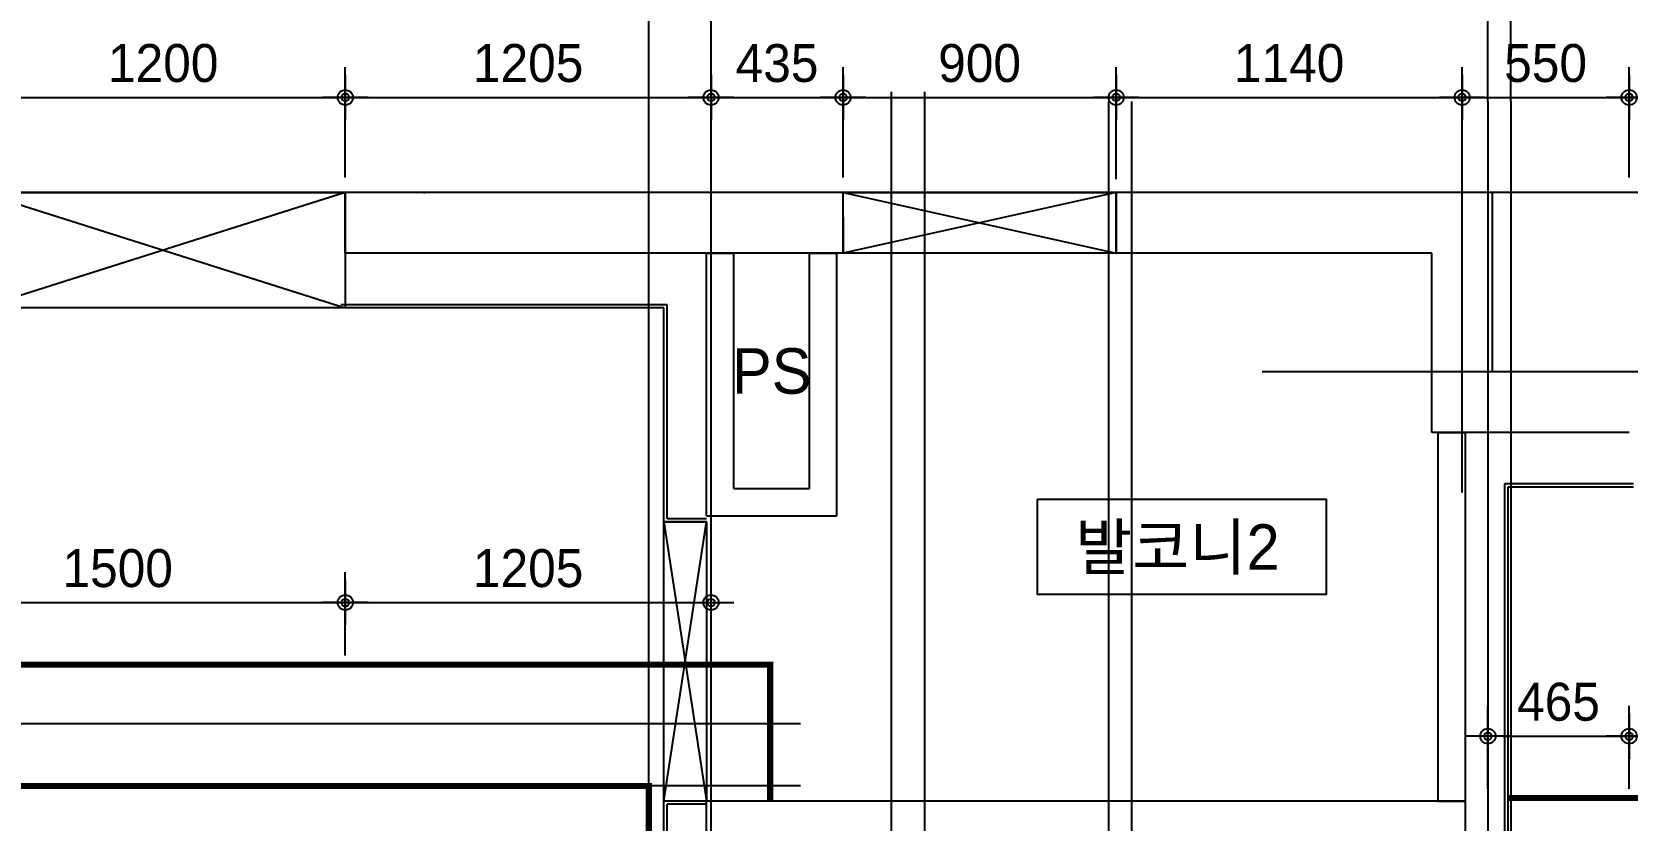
# Model space of a CAD drawing. Header units: millimetres. Extents: x 0 to 92204, y -190080 to 23760.
# Drawn here: x 76532 to 81788, y -114138 to -111541 of the extents above; entities that cross this region are included whole.
import ezdxf
from ezdxf.enums import TextEntityAlignment as Align
from ezdxf.xclip import XClip

# ---------------------------------------------------------------- set-up
doc = ezdxf.new("R2010")
doc.units = ezdxf.units.MM
doc.header["$LTSCALE"] = 100
doc.header["$XCLIPFRAME"] = 0
for name, pattern in [('AUDIT_D_220706163347-0', [0]), ('CEN', [62, 60, -1, 0, -1]), ('HIDDEN', [9.525, 6.35, -3.175])]:
    doc.linetypes.add(name, pattern=pattern)
doc.layers.get('defpoints').update_dxf_attribs({"color": 139})
for name, color, linetype in [('AA-XXXX-DIMS', 7, 'Continuous'), ('CEN_CON', 1, 'CEN'), ('CEN_WALL', 12, 'CEN'), ('CONC', 2, 'Continuous'), ('DIM', 7, 'AUDIT_D_220706163347-0'), ('ELE3_CON', 7, 'Continuous'), ('MC', 135, 'Continuous'), ('ROM', 7, 'AUDIT_D_220706163347-0'), ('WAL', 3, 'Continuous'), ('WAL_DRY', 7, 'Continuous'), ('실명', 3, 'AUDIT_D_220706163347-0'), ('실명박스', 7, 'AUDIT_D_220706163347-0'), ('창호-open', 4, 'Continuous'), ('확장', 8, 'HIDDEN')]:
    doc.layers.add(name, color=color, linetype=linetype)
doc.layers.add('AA-XXXX-MC', color=153, linetype='AUDIT_D_220706163347-0', plot=False)
doc.layers.add('Defpoint', color=135, linetype='Continuous', plot=False)
doc.styles.add('HAUD01', font='Dotum.ttf')
doc.styles.add('돋움', font='Dotum.ttf')
doc.dimstyles.new('내부100', dxfattribs={"dimscale": 50, "dimtxt": 2.5, "dimasz": 1, "dimexe": 2, "dimexo": 1, "dimgap": 1, "dimtad": 1, "dimdec": 0, "dimzin": 0, "dimdsep": 46, "dimtxsty": '돋움', "dimblk1": 'DIMDOT', "dimblk2": 'DIMDOT', "dimsah": 1, "dimcen": 0.09, "dimdle": 2, "dimclrd": 7, "dimclre": 7, "dimclrt": 3, "dimadec": 0, "dimazin": 0, "dimtfac": 1, "dimtdec": 0, "dimtix": 1, "dimtmove": 2, "dimatfit": 3, "dimldrblk": 'DIMDOT', "dimfxl": 1, "dimtolj": 1, "dimtzin": 0, "dimarcsym": 0})

# ---------------------------------------------------------------- blocks, each defined once
blk = doc.blocks.new('WIN_900_단창2')
at = {"layer": 'Defpoint'}
for p, q in [((-15, 120), (-15, 0)), ((885, 120), (885, 0))]:
    blk.add_line(p, q, dxfattribs=at)
blk = doc.blocks.new('U-121A(확장)1', base_point=(300293.2, -148733.3))
at = {"layer": 'CEN_CON'}
for p, q in [((324813.2, -149000.8), (324813.2, -138365.8)), ((324813.2, -149033.3), (324813.2, -138398.3)), ((326583.2, -139686.6), (326583.2, -138398.3)), ((329263.2, -138698.3), (319423.2, -138698.3)), ((329263.2, -139288.3), (325923.9, -139288.3))]:
    blk.add_line(p, q, dxfattribs=at)
at = {"layer": 'CEN_WALL'}
for p, q in [((324108.2, -141193.3), (324108.2, -138398.3)), ((325418.2, -138398.3), (325418.2, -142103.3)), ((326668.2, -138398.3), (326668.2, -143653.3)), ((324403.2, -140448.3), (320203.2, -140448.3))]:
    blk.add_line(p, q, dxfattribs=at)
at = {"layer": 'CONC'}
for p, q in [((322903.2, -138898.3), (322903.2, -138698.3)), ((324543.2, -138698.3), (322903.2, -138698.3)), ((324543.2, -138898.3), (324543.2, -138698.3)), ((326683.2, -138698.3), (325443.2, -138698.3)), ((325443.2, -138898.3), (325443.2, -138698.3)), ((326683.2, -139288.3), (326683.2, -138698.3)), ((324543.2, -138898.3), (322903.2, -138898.3)), ((326483.2, -138898.3), (325443.2, -138898.3)), ((326483.2, -139488.3), (326483.2, -138898.3)), ((327133.2, -139288.3), (326683.2, -139288.3)), ((327133.2, -139488.3), (326483.2, -139488.3)), ((326593.2, -140703.3), (324093.2, -140703.3)), ((324093.2, -140903.3), (324093.2, -140703.3)), ((326593.2, -140703.3), (326593.2, -140903.3))]:
    blk.add_line(p, q, dxfattribs=at)
at = {"layer": 'ELE3_CON'}
for p, q in [((321703.2, -138698.3), (322903.2, -138698.3)), ((324543.2, -138698.3), (325443.2, -138698.3))]:
    blk.add_line(p, q, dxfattribs=at)
at = {"layer": 'MC'}
for p, q in [((324703.2, -149000.8), (324703.2, -138365.8)), ((323903.2, -141193.3), (323903.2, -138398.3)), ((324703.2, -149033.3), (324703.2, -138398.3)), ((325493.2, -138398.3), (325493.2, -142103.3)), ((326743.2, -138398.3), (326743.2, -143653.3)), ((324403.2, -140653.3), (320203.2, -140653.3))]:
    blk.add_line(p, q, dxfattribs=at)
at = {"layer": 'WAL'}
for p, q in [((324093.2, -139763.3), (324093.2, -138898.3)), ((324183.2, -139673.3), (324183.2, -138898.3)), ((324433.2, -139673.3), (324433.2, -138898.3)), ((324523.2, -139763.3), (324523.2, -138898.3)), ((326503.2, -139488.3), (326503.2, -140703.3)), ((326593.2, -139488.3), (326593.2, -140703.3)), ((324183.2, -139673.3), (324433.2, -139673.3)), ((324093.2, -139763.3), (324523.2, -139763.3))]:
    blk.add_line(p, q, dxfattribs=at)
at = {"layer": 'WAL', "ltscale": 100}
for p, q in [((324093.2, -138898.3), (324183.2, -138898.3)), ((324433.2, -138898.3), (324523.2, -138898.3)), ((326503.2, -139488.3), (326593.2, -139488.3)), ((326503.2, -140703.3), (326593.2, -140703.3))]:
    blk.add_line(p, q, dxfattribs=at)
at = {"layer": 'WAL_DRY'}
for p, q in [((323963.2, -139068.3), (322888.2, -139068.3)), ((323953.2, -139078.3), (322888.2, -139078.3)), ((323953.2, -139783.3), (323953.2, -139078.3)), ((323963.2, -139773.3), (323963.2, -139068.3)), ((326723.2, -139658.3), (326723.2, -141063.3)), ((327148.2, -139658.3), (326723.2, -139658.3)), ((326733.2, -139668.3), (326733.2, -141063.3)), ((327148.2, -139668.3), (326733.2, -139668.3)), ((324093.2, -139783.3), (323953.2, -139783.3)), ((324093.2, -139773.3), (323963.2, -139773.3)), ((323953.2, -141083.3), (323953.2, -140703.3)), ((324093.2, -140703.3), (323953.2, -140703.3)), ((324093.2, -140713.3), (323963.2, -140713.3)), ((323963.2, -141073.3), (323963.2, -140713.3))]:
    blk.add_line(p, q, dxfattribs=at)
at = {"layer": '확장', "ltscale": 0.5, "const_width": 20, "flags": 128}
for points in [[(324303.2, -140703.3), (324303.2, -140253.3), (320693.2, -140253.3)], [(323953.2, -141093.3), (323903.2, -141093.3), (323903.2, -140653.3), (320693.2, -140653.3)], [(328533.2, -140693.3), (326733.2, -140693.3)]]:
    blk.add_lwpolyline(points, dxfattribs=at)
at = {"xscale": -1}
blk.add_blockref('WIN_900_단창2', (325428.2, -138898.3), dxfattribs=at)
blk = doc.blocks.new('DIMDOT')
at = {"layer": 'AA-XXXX-DIMS'}
for p, q in [((0, -1.5), (0, 1.5)), ((-1.5, 0), (1.5, 0))]:
    blk.add_line(p, q, dxfattribs=at)
for radius in [0.5, 0.25]:
    blk.add_circle((0, 0), radius, dxfattribs=at)
blk = doc.blocks.new('*D1258')
at = {"layer": 'defpoints', "color": 0, "transparency": 16777216}
for p in [(77564.5, -111757.4), (76364.5, -112070.9), (77564.5, -112070.9)]:
    blk.add_point(p, dxfattribs=at)
at = {"layer": 'DIM', "color": 7, "lineweight": -2, "transparency": 16777216}
for p, q in [((76364.5, -112020.9), (76364.5, -111657.4)), ((77564.5, -112020.9), (77564.5, -111657.4)), ((76414.5, -111757.4), (77514.5, -111757.4))]:
    blk.add_line(p, q, dxfattribs=at)
at = {"layer": 'DIM', "color": 7, "lineweight": -2, "transparency": 16777216, "xscale": 50, "yscale": 50, "zscale": 50, "rotation": 180}
blk.add_blockref('DIMDOT', (76364.5, -111757.4), dxfattribs=at)
at = {"layer": 'DIM', "color": 7, "lineweight": -2, "transparency": 16777216, "xscale": 50, "yscale": 50, "zscale": 50}
blk.add_blockref('DIMDOT', (77564.5, -111757.4), dxfattribs=at)
at = {"layer": 'DIM', "color": 3, "transparency": 16777216, "insert": (76964.5, -111644.8), "char_height": 125, "attachment_point": 5, "style": '돋움'}
blk.add_mtext('\\A1;1200', dxfattribs=at)
blk = doc.blocks.new('*D1259')
at = {"layer": 'defpoints', "color": 0, "transparency": 16777216}
for p in [(78769.5, -111757.4), (77564.5, -112070.9), (78769.5, -112070.9)]:
    blk.add_point(p, dxfattribs=at)
at = {"layer": 'DIM', "color": 7, "lineweight": -2, "transparency": 16777216}
for p, q in [((77564.5, -112020.9), (77564.5, -111657.4)), ((78769.5, -112020.9), (78769.5, -111657.4)), ((77614.5, -111757.4), (78719.5, -111757.4))]:
    blk.add_line(p, q, dxfattribs=at)
at = {"layer": 'DIM', "color": 7, "lineweight": -2, "transparency": 16777216, "xscale": 50, "yscale": 50, "zscale": 50, "rotation": 180}
blk.add_blockref('DIMDOT', (77564.5, -111757.4), dxfattribs=at)
at = {"layer": 'DIM', "color": 7, "lineweight": -2, "transparency": 16777216, "xscale": 50, "yscale": 50, "zscale": 50}
blk.add_blockref('DIMDOT', (78769.5, -111757.4), dxfattribs=at)
at = {"layer": 'DIM', "color": 3, "transparency": 16777216, "insert": (78167, -111644.8), "char_height": 125, "attachment_point": 5, "style": '돋움'}
blk.add_mtext('\\A1;1205', dxfattribs=at)
blk = doc.blocks.new('*D1260')
at = {"layer": 'defpoints', "color": 0, "transparency": 16777216}
for p in [(79204.5, -111757.4), (78769.5, -112070.9), (79204.5, -112070.9)]:
    blk.add_point(p, dxfattribs=at)
at = {"layer": 'DIM', "color": 7, "lineweight": -2, "transparency": 16777216}
for p, q in [((78769.5, -112020.9), (78769.5, -111657.4)), ((79204.5, -112020.9), (79204.5, -111657.4)), ((78819.5, -111757.4), (79154.5, -111757.4))]:
    blk.add_line(p, q, dxfattribs=at)
at = {"layer": 'DIM', "color": 7, "lineweight": -2, "transparency": 16777216, "xscale": 50, "yscale": 50, "zscale": 50, "rotation": 180}
blk.add_blockref('DIMDOT', (78769.5, -111757.4), dxfattribs=at)
at = {"layer": 'DIM', "color": 7, "lineweight": -2, "transparency": 16777216, "xscale": 50, "yscale": 50, "zscale": 50}
blk.add_blockref('DIMDOT', (79204.5, -111757.4), dxfattribs=at)
at = {"layer": 'DIM', "color": 3, "transparency": 16777216, "insert": (78987, -111644.8), "char_height": 125, "attachment_point": 5, "style": '돋움'}
blk.add_mtext('\\A1;435', dxfattribs=at)
blk = doc.blocks.new('*D1261')
at = {"layer": 'defpoints', "color": 0, "transparency": 16777216}
for p in [(80104.5, -111757.4), (79204.5, -112070.9), (80104.5, -112076.4)]:
    blk.add_point(p, dxfattribs=at)
at = {"layer": 'DIM', "color": 7, "lineweight": -2, "transparency": 16777216}
for p, q in [((79204.5, -112020.9), (79204.5, -111657.4)), ((80104.5, -112026.4), (80104.5, -111657.4)), ((79254.5, -111757.4), (80054.5, -111757.4))]:
    blk.add_line(p, q, dxfattribs=at)
at = {"layer": 'DIM', "color": 7, "lineweight": -2, "transparency": 16777216, "xscale": 50, "yscale": 50, "zscale": 50, "rotation": 180}
blk.add_blockref('DIMDOT', (79204.5, -111757.4), dxfattribs=at)
at = {"layer": 'DIM', "color": 7, "lineweight": -2, "transparency": 16777216, "xscale": 50, "yscale": 50, "zscale": 50}
blk.add_blockref('DIMDOT', (80104.5, -111757.4), dxfattribs=at)
at = {"layer": 'DIM', "color": 3, "transparency": 16777216, "insert": (79654.5, -111644.8), "char_height": 125, "attachment_point": 5, "style": '돋움'}
blk.add_mtext('\\A1;900', dxfattribs=at)
blk = doc.blocks.new('*D1262')
at = {"layer": 'defpoints', "color": 0, "transparency": 16777216}
for p in [(81244.5, -111757.4), (80104.5, -112076.4), (81244.5, -112070.9)]:
    blk.add_point(p, dxfattribs=at)
at = {"layer": 'DIM', "color": 7, "lineweight": -2, "transparency": 16777216}
for p, q in [((80104.5, -112026.4), (80104.5, -111657.4)), ((81244.5, -112020.9), (81244.5, -111657.4)), ((80154.5, -111757.4), (81194.5, -111757.4))]:
    blk.add_line(p, q, dxfattribs=at)
at = {"layer": 'DIM', "color": 7, "lineweight": -2, "transparency": 16777216, "xscale": 50, "yscale": 50, "zscale": 50, "rotation": 180}
blk.add_blockref('DIMDOT', (80104.5, -111757.4), dxfattribs=at)
at = {"layer": 'DIM', "color": 7, "lineweight": -2, "transparency": 16777216, "xscale": 50, "yscale": 50, "zscale": 50}
blk.add_blockref('DIMDOT', (81244.5, -111757.4), dxfattribs=at)
at = {"layer": 'DIM', "color": 3, "transparency": 16777216, "insert": (80674.5, -111644.8), "char_height": 125, "attachment_point": 5, "style": '돋움'}
blk.add_mtext('\\A1;1140', dxfattribs=at)
blk = doc.blocks.new('*D1263')
at = {"layer": 'defpoints', "color": 0, "transparency": 16777216}
for p in [(81794.5, -111757.4), (81244.5, -112070.9), (81794.5, -112070.9)]:
    blk.add_point(p, dxfattribs=at)
at = {"layer": 'DIM', "color": 7, "lineweight": -2, "transparency": 16777216}
for p, q in [((81244.5, -112020.9), (81244.5, -111657.4)), ((81794.5, -112020.9), (81794.5, -111657.4)), ((81294.5, -111757.4), (81744.5, -111757.4))]:
    blk.add_line(p, q, dxfattribs=at)
at = {"layer": 'DIM', "color": 7, "lineweight": -2, "transparency": 16777216, "xscale": 50, "yscale": 50, "zscale": 50, "rotation": 180}
blk.add_blockref('DIMDOT', (81244.5, -111757.4), dxfattribs=at)
at = {"layer": 'DIM', "color": 7, "lineweight": -2, "transparency": 16777216, "xscale": 50, "yscale": 50, "zscale": 50}
blk.add_blockref('DIMDOT', (81794.5, -111757.4), dxfattribs=at)
at = {"layer": 'DIM', "color": 3, "transparency": 16777216, "insert": (81519.5, -111644.8), "char_height": 125, "attachment_point": 5, "style": '돋움'}
blk.add_mtext('\\A1;550', dxfattribs=at)
blk = doc.blocks.new('*D1264')
at = {"layer": 'defpoints', "color": 0, "transparency": 16777216}
for p in [(82794.5, -111757.4), (81794.5, -112070.9), (82794.5, -112070.9)]:
    blk.add_point(p, dxfattribs=at)
at = {"layer": 'DIM', "color": 7, "lineweight": -2, "transparency": 16777216}
for p, q in [((81794.5, -112020.9), (81794.5, -111657.4)), ((82794.5, -112020.9), (82794.5, -111657.4)), ((81844.5, -111757.4), (82744.5, -111757.4))]:
    blk.add_line(p, q, dxfattribs=at)
at = {"layer": 'DIM', "color": 7, "lineweight": -2, "transparency": 16777216, "xscale": 50, "yscale": 50, "zscale": 50, "rotation": 180}
blk.add_blockref('DIMDOT', (81794.5, -111757.4), dxfattribs=at)
at = {"layer": 'DIM', "color": 7, "lineweight": -2, "transparency": 16777216, "xscale": 50, "yscale": 50, "zscale": 50}
blk.add_blockref('DIMDOT', (82794.5, -111757.4), dxfattribs=at)
at = {"layer": 'DIM', "color": 3, "transparency": 16777216, "insert": (82294.5, -111644.8), "char_height": 125, "attachment_point": 5, "style": '돋움'}
blk.add_mtext('\\A1;1000', dxfattribs=at)
blk = doc.blocks.new('*D1267')
at = {"layer": 'defpoints', "color": 0, "transparency": 16777216}
for p in [(77564.5, -113421.5), (76064.5, -113645.9), (77564.5, -113645.9)]:
    blk.add_point(p, dxfattribs=at)
at = {"layer": 'DIM', "color": 7, "lineweight": -2, "transparency": 16777216}
for p, q in [((76064.5, -113595.9), (76064.5, -113321.5)), ((77564.5, -113595.9), (77564.5, -113321.5)), ((76114.5, -113421.5), (77514.5, -113421.5))]:
    blk.add_line(p, q, dxfattribs=at)
at = {"layer": 'DIM', "color": 7, "lineweight": -2, "transparency": 16777216, "xscale": 50, "yscale": 50, "zscale": 50, "rotation": 180}
blk.add_blockref('DIMDOT', (76064.5, -113421.5), dxfattribs=at)
at = {"layer": 'DIM', "color": 7, "lineweight": -2, "transparency": 16777216, "xscale": 50, "yscale": 50, "zscale": 50}
blk.add_blockref('DIMDOT', (77564.5, -113421.5), dxfattribs=at)
at = {"layer": 'DIM', "color": 3, "transparency": 16777216, "insert": (76814.5, -113309), "char_height": 125, "attachment_point": 5, "style": '돋움'}
blk.add_mtext('\\A1;1500', dxfattribs=at)
blk = doc.blocks.new('*D1268')
at = {"layer": 'defpoints', "color": 0, "transparency": 16777216}
for p in [(78769.5, -113421.5), (77564.5, -113645.9), (78769.5, -113645.9)]:
    blk.add_point(p, dxfattribs=at)
at = {"layer": 'DIM', "color": 7, "lineweight": -2, "transparency": 16777216}
for p, q in [((77564.5, -113595.9), (77564.5, -113321.5)), ((78769.5, -113595.9), (78769.5, -113321.5)), ((77614.5, -113421.5), (78719.5, -113421.5))]:
    blk.add_line(p, q, dxfattribs=at)
at = {"layer": 'DIM', "color": 7, "lineweight": -2, "transparency": 16777216, "xscale": 50, "yscale": 50, "zscale": 50, "rotation": 180}
blk.add_blockref('DIMDOT', (77564.5, -113421.5), dxfattribs=at)
at = {"layer": 'DIM', "color": 7, "lineweight": -2, "transparency": 16777216, "xscale": 50, "yscale": 50, "zscale": 50}
blk.add_blockref('DIMDOT', (78769.5, -113421.5), dxfattribs=at)
at = {"layer": 'DIM', "color": 3, "transparency": 16777216, "insert": (78167, -113309), "char_height": 125, "attachment_point": 5, "style": '돋움'}
blk.add_mtext('\\A1;1205', dxfattribs=at)
blk = doc.blocks.new('*D1269')
at = {"layer": 'defpoints', "color": 0, "transparency": 16777216}
for p in [(81794.5, -113861.9), (81329.5, -114085.9), (81794.5, -114085.9)]:
    blk.add_point(p, dxfattribs=at)
at = {"layer": 'DIM', "color": 7, "lineweight": -2, "transparency": 16777216}
for p, q in [((81329.5, -114035.9), (81329.5, -113761.9)), ((81794.5, -114035.9), (81794.5, -113761.9)), ((81379.5, -113861.9), (81744.5, -113861.9))]:
    blk.add_line(p, q, dxfattribs=at)
at = {"layer": 'DIM', "color": 7, "lineweight": -2, "transparency": 16777216, "xscale": 50, "yscale": 50, "zscale": 50, "rotation": 180}
blk.add_blockref('DIMDOT', (81329.5, -113861.9), dxfattribs=at)
at = {"layer": 'DIM', "color": 7, "lineweight": -2, "transparency": 16777216, "xscale": 50, "yscale": 50, "zscale": 50}
blk.add_blockref('DIMDOT', (81794.5, -113861.9), dxfattribs=at)
at = {"layer": 'DIM', "color": 3, "transparency": 16777216, "insert": (81562, -113749.3), "char_height": 125, "attachment_point": 5, "style": '돋움'}
blk.add_mtext('\\A1;465', dxfattribs=at)
blk = doc.blocks.new('*D1234')
at = {"layer": 'defpoints', "color": 0, "transparency": 16777216}
for p in [(82794.5, -113861.9), (81794.5, -114085.9), (82794.5, -114085.9)]:
    blk.add_point(p, dxfattribs=at)
at = {"layer": 'DIM', "color": 7, "lineweight": -2, "transparency": 16777216}
for p, q in [((81794.5, -114035.9), (81794.5, -113761.9)), ((82794.5, -114035.9), (82794.5, -113761.9)), ((81844.5, -113861.9), (82744.5, -113861.9))]:
    blk.add_line(p, q, dxfattribs=at)
at = {"layer": 'DIM', "color": 7, "lineweight": -2, "transparency": 16777216, "xscale": 50, "yscale": 50, "zscale": 50, "rotation": 180}
blk.add_blockref('DIMDOT', (81794.5, -113861.9), dxfattribs=at)
at = {"layer": 'DIM', "color": 7, "lineweight": -2, "transparency": 16777216, "xscale": 50, "yscale": 50, "zscale": 50}
blk.add_blockref('DIMDOT', (82794.5, -113861.9), dxfattribs=at)
at = {"layer": 'DIM', "color": 3, "transparency": 16777216, "insert": (82294.5, -113749.3), "char_height": 125, "attachment_point": 5, "style": '돋움'}
blk.add_mtext('\\A1;1000', dxfattribs=at)

msp = doc.modelspace()

# ---------------------------------------------------------------- linework, layer by layer
at = {"layer": 'AA-XXXX-MC'}
for p, q in [((78564.5, -111770.9), (78564.5, -109030.9)), ((81404.5, -111770.9), (81404.5, -109030.9))]:
    msp.add_line(p, q, dxfattribs=at)
at = {"layer": 'CEN_CON'}
for p, q in [((78769.5, -111770.9), (78769.5, -109030.9)), ((81329.5, -111770.9), (81329.5, -109030.9))]:
    msp.add_line(p, q, dxfattribs=at)
at = {"layer": '실명박스'}
msp.add_lwpolyline([(79844.6, -113081.8), (79844.6, -113394.3), (80797.2, -113394.3), (80797.2, -113081.8)], close=True, dxfattribs=at)
at = {"layer": '창호-open'}
for p, q in [((77564.5, -112070.9), (76364.5, -112450.9)), ((76364.5, -112070.9), (77564.5, -112450.9)), ((80104.5, -112070.9), (79204.5, -112270.9)), ((79204.5, -112070.9), (80104.5, -112270.9)), ((78614.5, -114075.9), (78754.5, -113155.9)), ((78614.5, -113155.9), (78754.5, -114075.9))]:
    msp.add_line(p, q, dxfattribs=at)
for points in [[(76364.5, -112070.9), (77564.5, -112070.9), (77564.5, -112450.9), (76364.5, -112450.9)], [(79204.5, -112070.9), (80104.5, -112070.9), (80104.5, -112270.9), (79204.5, -112270.9)], [(78614.5, -113155.9), (78754.5, -113155.9), (78754.5, -114075.9), (78614.5, -114075.9)]]:
    msp.add_lwpolyline(points, close=True, dxfattribs=at)

# ---------------------------------------------------------------- block references
ref = msp.add_blockref('U-121A(확장)1', (54954.5, -122105.9))
XClip(ref).set_block_clipping_path([(299993.2395842669, -149033.311332551), (329858.8019320485, -135658.3113325509)])

# ---------------------------------------------------------------- texts
at = {"layer": 'ROM', "color": 3, "style": 'HAUD01'}
msp.add_text('PS', height=150, dxfattribs=at).set_placement((78969.5, -112658.4), align=Align.MIDDLE)
at = {"layer": '실명', "style": 'HAUD01'}
msp.add_text('발코니2', height=150, dxfattribs=at).set_placement((80306.2, -113237), align=Align.MIDDLE)

# ---------------------------------------------------------------- dimensions: what is measured, and where the dimension line sits
at = {"layer": 'DIM'}
for base, p1, p2, picture, middle in [((77564.5, -111757.4), (76364.5, -112070.9), (77564.5, -112070.9), '*D1258', (76964.5, -111644.8)), ((78769.5, -111757.4), (77564.5, -112070.9), (78769.5, -112070.9), '*D1259', (78167, -111644.8)), ((79204.5, -111757.4), (78769.5, -112070.9), (79204.5, -112070.9), '*D1260', (78987, -111644.8)), ((80104.5, -111757.4), (79204.5, -112070.9), (80104.5, -112076.4), '*D1261', (79654.5, -111644.8)), ((81244.5, -111757.4), (80104.5, -112076.4), (81244.5, -112070.9), '*D1262', (80674.5, -111644.8)), ((81794.5, -111757.4), (81244.5, -112070.9), (81794.5, -112070.9), '*D1263', (81519.5, -111644.8)), ((82794.5, -111757.4), (81794.5, -112070.9), (82794.5, -112070.9), '*D1264', (82294.5, -111644.8)), ((77564.5, -113421.5), (76064.5, -113645.9), (77564.5, -113645.9), '*D1267', (76814.5, -113309)), ((78769.5, -113421.5), (77564.5, -113645.9), (78769.5, -113645.9), '*D1268', (78167, -113309)), ((81794.5, -113861.9), (81329.5, -114085.9), (81794.5, -114085.9), '*D1269', (81562, -113749.3)), ((82794.5, -113861.9), (81794.5, -114085.9), (82794.5, -114085.9), '*D1234', (82294.5, -113749.3))]:
    dim = msp.add_linear_dim(base=base, p1=p1, p2=p2, dimstyle='내부100', override={"dimscale": 50}, dxfattribs=at)
    dim.commit()
    dim.dimension.update_dxf_attribs({"geometry": picture, "text_midpoint": middle})

doc.saveas('drawing.dxf')
